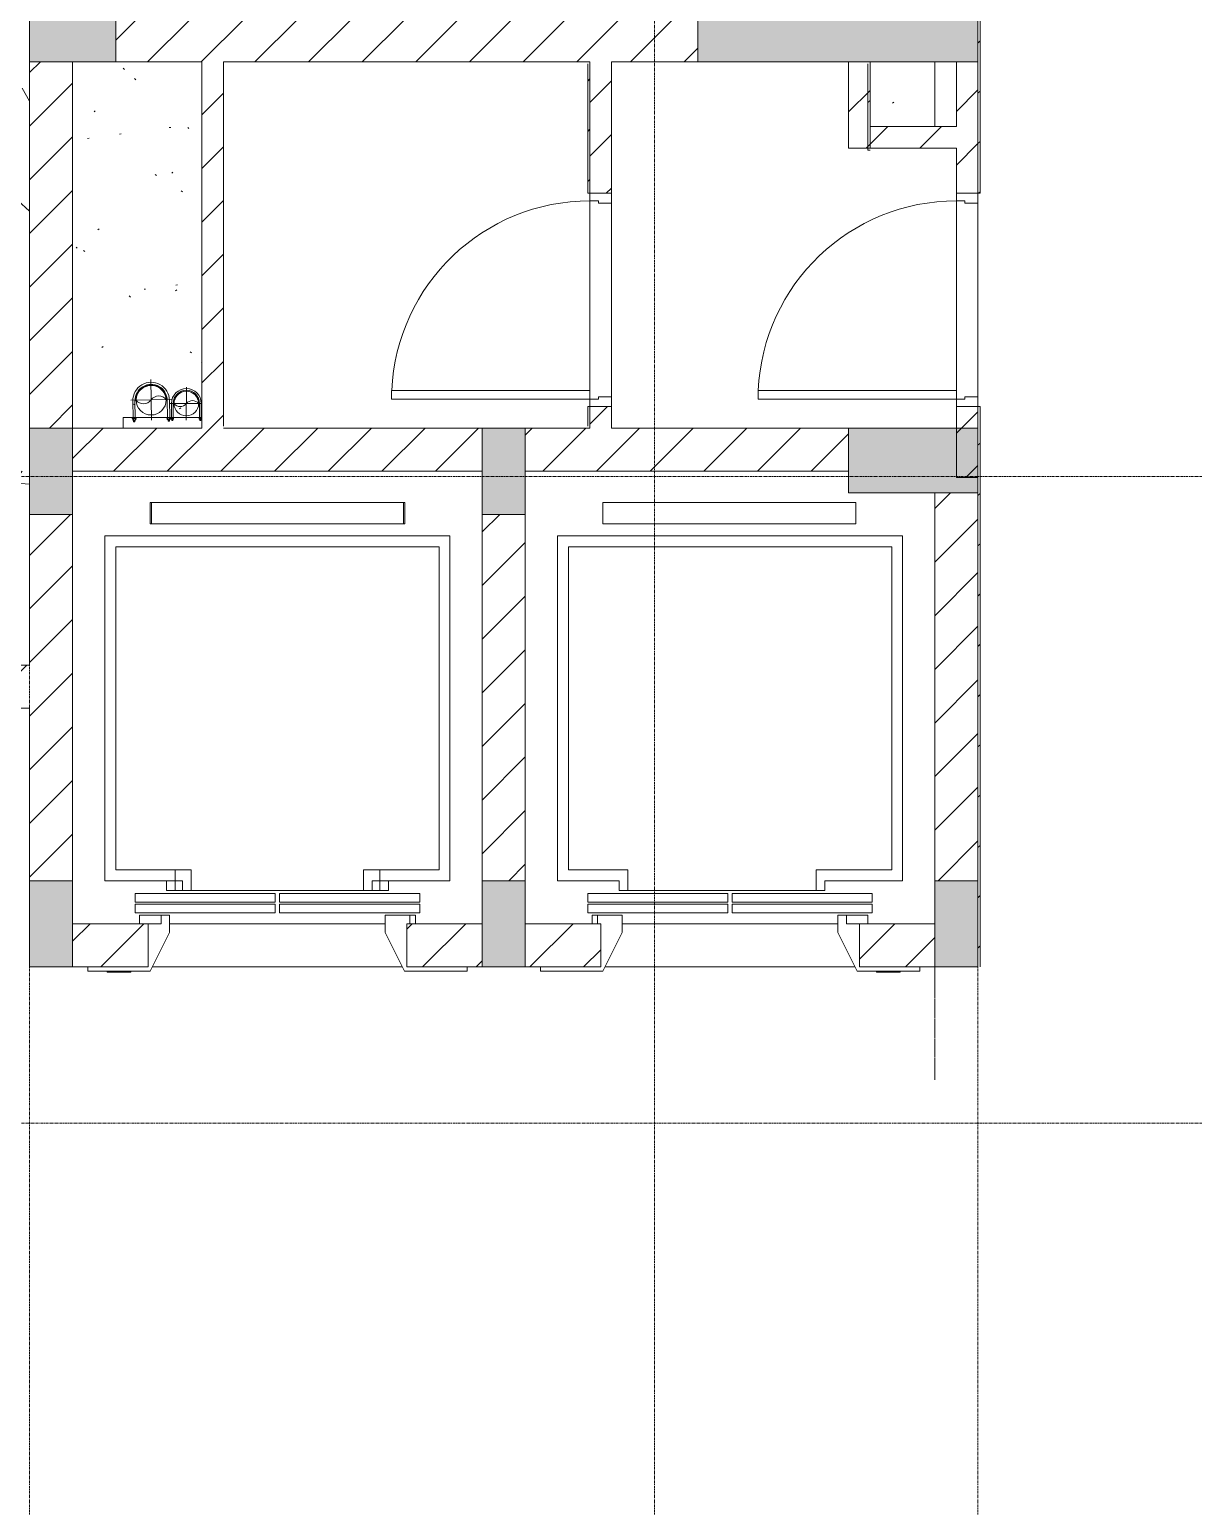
# Model space of a CAD drawing. Header units: millimetres. Extents: x 5357 to 259384, y -16348 to 109893.
# Drawn here: x 112053 to 117453, y 46658 to 53512 of the extents above; entities that cross this region are included whole.
import ezdxf

# ---------------------------------------------------------------- set-up
doc = ezdxf.new("R2010")
doc.units = ezdxf.units.MM
for name, pattern in [('Grid Line', [22.225, 12.7, -3.175, 3.175, -3.175]), ('IMPORT-CENTER _3_', [10.16, 6.35, -1.27, 1.27, -1.27]), ('IMPORT-Overhead', [3.96875, 2.38125, -1.5875])]:
    doc.linetypes.add(name, pattern=pattern)
for name, color, linetype, lineweight in [('0-1', 7, 'Continuous', 5), ('A-AREA-1', 30, 'IMPORT-Overhead', 9), ('A-CLNG-PATT', 13, 'Continuous', 9), ('A-DETL-GENF', 92, 'Continuous', 9), ('A-DOOR', 31, 'Continuous', 9), ('A-DOOR-FRAM', 31, 'Continuous', 9), ('A-FLOR', 192, 'Continuous', 9), ('A-FLOR-1', 53, 'Continuous', 9), ('A-FLOR-PATT', 8, 'Continuous', 9), ('A-WALL', 113, 'Continuous', 9), ('A-WALL-3', 113, 'Continuous', 18), ('A-WALL-PATT', 111, 'Continuous', 9), ('G-IMPT', 8, 'Continuous', 9), ('G-IMPT-2', 8, 'IMPORT-CENTER _3_', 9), ('I-WALL-3', 2, 'Continuous', 18), ('M-EQPM', 50, 'Continuous', 9), ('S-COLS-1', 253, 'Continuous', 5), ('S-COLS-2', 9, 'Continuous', 18), ('S-GRID-1', 1, 'Grid Line', 9)]:
    doc.layers.add(name, color=color, linetype=linetype, lineweight=lineweight)
pattern_1 = [(45, (0, 0), (-124.4508, 124.4508), [])]
pattern_2 = [(45, (0, 0), (-116.67262, 116.67262), [])]

# ---------------------------------------------------------------- blocks, each defined once
blk = doc.blocks.new('NCV_TKTC_KET CAU_rvt-1-TKCS_MB CẢNH QUAN CÂY XANH')
at = {"layer": 'S-COLS-1'}
for points in [[(115506.6, 53361.9), (116452.6, 53361.9), (116452.6, 53711.9), (115152.6, 53711.9), (115152.6, 53361.9)], [(112452.6, 53361.9), (112452.6, 53561.9), (112052.6, 53561.9), (112052.6, 53361.9)], [(112052.6, 51261.9), (112252.6, 51261.9), (112252.6, 51661.9), (112052.6, 51661.9)], [(114352.6, 51261.9), (114352.6, 51661.9), (114152.6, 51661.9), (114152.6, 51261.9), (114296.1, 51261.9)], [(116452.6, 51361.9), (116452.6, 51661.9), (115852.6, 51661.9), (115852.6, 51361.9)], [(112052.6, 49161.9), (112252.6, 49161.9), (112252.6, 49561.9), (112052.6, 49561.9)], [(114352.6, 49161.9), (114352.6, 49561.9), (114152.6, 49561.9), (114152.6, 49161.9), (114296.1, 49161.9)], [(116452.6, 49161.9), (116452.6, 49561.9), (116252.6, 49561.9), (116252.6, 49161.9)]]:
    blk.add_hatch(color=256, dxfattribs=at).paths.add_polyline_path(points)
at = {"layer": 'A-FLOR-1'}
blk.add_line((115952.6, 53061.9), (115952.6, 53361.9), dxfattribs=at)
at = {"layer": 'S-COLS-2'}
for p, q in [((115152.6, 53711.9), (115152.6, 53361.9)), ((116452.6, 53361.9), (116452.6, 53711.9)), ((112052.6, 53561.9), (112052.6, 53361.9)), ((112452.6, 53361.9), (112452.6, 53561.9)), ((112052.6, 53361.9), (112452.6, 53361.9)), ((115152.6, 53361.9), (116452.6, 53361.9)), ((112252.6, 51661.9), (112052.6, 51661.9)), ((112052.6, 51661.9), (112052.6, 51261.9)), ((112252.6, 51261.9), (112252.6, 51661.9)), ((114352.6, 51661.9), (114152.6, 51661.9)), ((114152.6, 51661.9), (114152.6, 51261.9)), ((114352.6, 51261.9), (114352.6, 51661.9)), ((115852.6, 51661.9), (115852.6, 51361.9)), ((116452.6, 51661.9), (115852.6, 51661.9)), ((116452.6, 51361.9), (116452.6, 51661.9)), ((115852.6, 51361.9), (116452.6, 51361.9)), ((112052.6, 51261.9), (112252.6, 51261.9)), ((114152.6, 51261.9), (114352.6, 51261.9)), ((112252.6, 49561.9), (112052.6, 49561.9)), ((112052.6, 49561.9), (112052.6, 49161.9)), ((112252.6, 49161.9), (112252.6, 49561.9)), ((114352.6, 49561.9), (114152.6, 49561.9)), ((114152.6, 49561.9), (114152.6, 49161.9)), ((114352.6, 49161.9), (114352.6, 49561.9)), ((116452.6, 49561.9), (116252.6, 49561.9)), ((116252.6, 49561.9), (116252.6, 49161.9)), ((116452.6, 49161.9), (116452.6, 49561.9)), ((112052.6, 49161.9), (112252.6, 49161.9)), ((114152.6, 49161.9), (114352.6, 49161.9)), ((116252.6, 49161.9), (116452.6, 49161.9))]:
    blk.add_line(p, q, dxfattribs=at)
blk = doc.blocks.new('FD_02 - FD_03 - FD_03-KY THUAT-900x2200mm-801877-TKCS_MB CẢNH QUAN CÂY XANH')
at = {"layer": 'A-DETL-GENF'}
for p, q in [((460, -50), (420, -50)), ((420, -50), (420, -970)), ((460, -970), (460, -50)), ((420, -970), (460, -970))]:
    blk.add_line(p, q, dxfattribs=at)
blk.add_arc((460, -50), 920, 180, 267.50809, dxfattribs=at)
at = {"layer": 'A-DOOR-FRAM'}
for p, q in [((-495, 50), (-450, 50)), ((-495, -50), (-495, 50)), ((-450, 50), (-450, -10)), ((450, 50), (495, 50)), ((450, -10), (450, 50)), ((495, 50), (495, -50)), ((-460, -50), (-495, -50)), ((-450, -10), (-460, -10)), ((-460, -10), (-460, -50)), ((460, -10), (450, -10)), ((460, -50), (460, -10)), ((495, -50), (460, -50))]:
    blk.add_line(p, q, dxfattribs=at)
blk = doc.blocks.new('Thang may HIEN - Dài x Rộng - 2000x2000-2402764-TKCS_MB CẢNH QUAN CÂY XANH')
at = {"layer": 'A-DOOR'}
for p, q in [((-440, -255), (-440, -300)), ((-400, -255), (-440, -255)), ((475, -255), (-400, -255)), ((-400, -350), (-400, -255)), ((475, -255), (515, -255)), ((475, -350), (475, -255)), ((515, -255), (515, -300)), ((-440, -300), (-800, -300)), ((-800, -300), (-800, -1900)), ((800, -300), (515, -300)), ((800, -1900), (800, -300)), ((-400, -350), (-750, -350)), ((-750, -350), (-750, -1850)), ((750, -350), (475, -350)), ((750, -1850), (750, -350)), ((-750, -1850), (750, -1850)), ((-800, -1900), (800, -1900)), ((590.8, -1955.4), (-584.2, -1955.4)), ((-584.2, -1955.4), (-584.2, -2055.4)), ((590.8, -2055.4), (590.8, -1955.4)), ((-584.2, -2055.4), (590.8, -2055.4))]:
    blk.add_line(p, q, dxfattribs=at)
blk = doc.blocks.new('TKTC_XREF_251221_MB TANG 1 - TKTC_XREF_260130_MB TANG 1_dwg_$cc-V330-TKCS_MB CẢNH QUAN CÂY XANH')
at = {"layer": 'G-IMPT'}
blk.add_circle((0, 0), 0.5, dxfattribs=at)
for centre, radius, start, end in [((0, 0), 0.5, 90, 270), ((0.188, 0.25), 0.313, 126.8699, 233.1301), ((-0.188, -0.25), 0.313, 306.8699, 53.1301)]:
    blk.add_arc(centre, radius, start, end, dxfattribs=at)
at = {"layer": 'G-IMPT-2'}
for p, q in [((0, -0.673), (0, 0.638)), ((-0.673, 0), (0.673, 0))]:
    blk.add_line(p, q, dxfattribs=at)
blk = doc.blocks.new('TKTC_XREF_251221_MB TANG 1 - TKTC_XREF_260130_MB TANG 1_dwg_CUM U_DN100-V331-TKCS_MB CẢNH QUAN CÂY XANH')
at = {"layer": 'G-IMPT'}
blk.add_hatch(color=256, dxfattribs=at).paths.add_polyline_path([(0, 61), (15.8, 58.9), (30.5, 52.8), (43.1, 43.1), (52.8, 30.5), (58.9, 15.8), (61, 0), (58.9, -15.8), (52.8, -30.5), (43.1, -43.1), (30.5, -52.8), (15.8, -58.9), (0, -61), (0, -57), (14.8, -55.1), (28.5, -49.4), (40.3, -40.3), (49.4, -28.5), (55.1, -14.8), (57, 0), (55.1, 14.8), (49.4, 28.5), (40.3, 40.3), (28.5, 49.4), (14.8, 55.1), (0, 57)])
for p, q in [((-72.7, 69.3), (-72.7, 60.7)), ((-66.9, 70.8), (-66.9, 72.7)), ((-65, 69), (0, 69)), ((-79.1, 66.6), (-79.1, 63.4)), ((-76.6, 66.6), (-76.6, 63.4)), ((-74.6, 66.6), (-74.6, 63.4)), ((-66.9, 67.9), (-71.7, 67.9)), ((-66.9, 62.1), (-71.7, 62.1)), ((-79.1, -63.4), (-79.1, -66.6)), ((-76.6, -63.4), (-76.6, -66.6)), ((-74.6, -63.4), (-74.6, -66.6)), ((-72.7, -60.7), (-72.7, -69.3)), ((-66.9, -62.1), (-71.7, -62.1)), ((-66.9, -67.9), (-71.7, -67.9)), ((-65, -69), (0, -69))]:
    blk.add_line(p, q, dxfattribs=at)
at = {"layer": 'G-IMPT', "flags": 128}
for points in [[(-71.7, 59.2), (-66.9, 59.2), (-66.9, 70.8), (-71.7, 70.8)], [(-65, 72.7), (-65, 57.3), (-66.9, 57.3), (-66.9, 59.2)], [(-72.7, 67.6), (-78.1, 67.6), (-78.1, 62.4), (-72.7, 62.4)], [(-65, 61), (0, 61), (0, 57)], [(-72.7, -62.4), (-78.1, -62.4), (-78.1, -67.6), (-72.7, -67.6)], [(-71.7, -70.8), (-66.9, -70.8), (-66.9, -59.2), (-71.7, -59.2)], [(-66.9, -59.2), (-66.9, -57.3), (-65, -57.3), (-65, -72.7), (-66.9, -72.7), (-66.9, -70.8)], [(-65, -61), (0, -61), (0, -57)]]:
    blk.add_lwpolyline(points, dxfattribs=at)
at = {"layer": 'G-IMPT'}
for centre, radius, start, end in [((-71.1, 69.3), 1.56, 112.61986, 247.38014), ((0, 0), 69, 270, 90), ((-78.1, 66.6), 0.96, 90, 180), ((-78.1, 63.4), 0.96, 180, 270), ((-67.9, 65), 4.8, 143.1301, 216.8699), ((-71.1, 60.7), 1.56, 112.61986, 247.38014), ((0, 0), 61, 270, 90), ((0, 0), 57, 270, 90), ((-78.1, -63.4), 0.96, 90, 180), ((-78.1, -66.6), 0.96, 180, 270), ((-71.1, -60.7), 1.56, 112.61986, 247.38014), ((-67.9, -65), 4.8, 143.1301, 216.8699), ((-71.1, -69.3), 1.56, 112.61986, 247.38014)]:
    blk.add_arc(centre, radius, start, end, dxfattribs=at)
blk = doc.blocks.new('TKTC_XREF_251221_MB TANG 1 - TKTC_XREF_260130_MB TANG 1_dwg_CUM U_DN100-4202115-TKCS_MB CẢNH QUAN CÂY XANH')
at = {"layer": 'G-IMPT'}
blk.add_hatch(color=256, dxfattribs=at).paths.add_polyline_path([(0, -61), (0, -57), (14.8, -55.1), (28.5, -49.4), (40.3, -40.3), (49.4, -28.5), (55.1, -14.8), (57, 0), (55.1, 14.8), (49.4, 28.5), (40.3, 40.3), (28.5, 49.4), (14.8, 55.1), (0, 57), (0, 61), (15.8, 58.9), (36.8, 48), (43.1, 43.1), (52.8, 30.5), (58.9, 15.8), (61, 0), (58.9, -15.8), (52.8, -30.5), (43.1, -43.1), (30.5, -52.8), (15.8, -58.9)])
for p, q in [((-79.1, 66.6), (-79.1, 63.4)), ((-76.6, 66.6), (-76.6, 63.4)), ((-74.6, 66.6), (-74.6, 63.4)), ((-72.7, 69.3), (-72.7, 60.7)), ((-66.9, 67.9), (-71.7, 67.9)), ((-66.9, 62.1), (-71.7, 62.1)), ((-65, 69), (0, 69)), ((-79.1, -63.4), (-79.1, -66.6)), ((-76.6, -63.4), (-76.6, -66.6)), ((-74.6, -63.4), (-74.6, -66.6)), ((-72.7, -60.7), (-72.7, -69.3)), ((-66.9, -62.1), (-71.7, -62.1)), ((-66.9, -67.9), (-71.7, -67.9)), ((-65, -69), (0, -69))]:
    blk.add_line(p, q, dxfattribs=at)
at = {"layer": 'G-IMPT', "flags": 128}
for points in [[(-72.7, 67.6), (-78.1, 67.6), (-78.1, 62.4), (-72.7, 62.4)], [(-71.7, 59.2), (-66.9, 59.2), (-66.9, 70.8), (-71.7, 70.8)], [(-66.9, 70.8), (-66.9, 72.7), (-65, 72.7), (-65, 57.3), (-66.9, 57.3), (-66.9, 59.2)], [(-65, 61), (0, 61), (0, 57)], [(-72.7, -62.4), (-78.1, -62.4), (-78.1, -67.6), (-72.7, -67.6)], [(-71.7, -70.8), (-66.9, -70.8), (-66.9, -59.2), (-71.7, -59.2)], [(-66.9, -59.2), (-66.9, -57.3), (-65, -57.3), (-65, -72.7), (-66.9, -72.7), (-66.9, -70.8)], [(-65, -61), (0, -61), (0, -57)]]:
    blk.add_lwpolyline(points, dxfattribs=at)
at = {"layer": 'G-IMPT'}
for centre, radius, start, end in [((-78.1, 66.6), 0.96, 90, 180), ((-78.1, 63.4), 0.96, 180, 270), ((-71.1, 69.3), 1.56, 112.6199, 247.3801), ((-67.9, 65), 4.8, 143.1301, 216.8699), ((-71.1, 60.7), 1.56, 112.6199, 247.3801), ((0, 0), 69, 270, 90), ((0, 0), 61, 270, 90), ((0, 0), 57, 270, 90), ((-78.1, -63.4), 0.96, 90, 180), ((-78.1, -66.6), 0.96, 180, 270), ((-71.1, -60.7), 1.56, 112.6199, 247.3801), ((-67.9, -65), 4.8, 143.1301, 216.8699), ((-71.1, -69.3), 1.56, 112.6199, 247.3801)]:
    blk.add_arc(centre, radius, start, end, dxfattribs=at)
blk = doc.blocks.new('TKTC_XREF_251221_MB TANG 1 - TKTC_XREF_260130_MB TANG 1_dwg_$cc-4202118-TKCS_MB CẢNH QUAN CÂY XANH')
at = {"layer": 'G-IMPT'}
blk.add_circle((0, 0), 0.5, dxfattribs=at)
for centre, radius, start, end in [((0, 0), 0.5, 90, 270), ((0.188, 0.25), 0.313, 126.8699, 233.1301), ((-0.188, -0.25), 0.313, 306.8699, 53.1301)]:
    blk.add_arc(centre, radius, start, end, dxfattribs=at)
at = {"layer": 'G-IMPT-2'}
for p, q in [((0, -0.673), (0, 0.673)), ((-0.673, 0), (0.673, 0))]:
    blk.add_line(p, q, dxfattribs=at)
blk = doc.blocks.new('TKTC_XREF_251221_MB TANG 1 - TKTC_XREF_260130_MB TANG 1_dwg-4202109-TKCS_MB CẢNH QUAN CÂY XANH')
at = {"layer": 'G-IMPT'}
for p, q in [((-91099.1, -348034.7), (-91099.1, -350774.7)), ((-90299, -349634.7), (-90664.7, -349634.7)), ((-90664.7, -349635), (-90664.7, -349684.7))]:
    blk.add_line(p, q, dxfattribs=at)
at = {"layer": 'G-IMPT', "flags": 128}
blk.add_lwpolyline([(-90299, -349634.7), (-90664.7, -349634.7), (-90664.7, -349684.7)], dxfattribs=at)
for name, p, xscale, yscale, zscale, rotation in [('TKTC_XREF_251221_MB TANG 1 - TKTC_XREF_260130_MB TANG 1_dwg_$cc-4202118-TKCS_MB CẢNH QUAN CÂY XANH', (-90535.1, -349553.4), 140.0000000000797, 140.0000000000797, 140.0000000000797, 271.0087957877644), ('TKTC_XREF_251221_MB TANG 1 - TKTC_XREF_260130_MB TANG 1_dwg_$cc-V330-TKCS_MB CẢNH QUAN CÂY XANH', (-90371.7, -349570.6), 114.0000000000649, 114.0000000000649, 114.0000000000649, 269.9277821117898)]:
    blk.add_blockref(name, p, dxfattribs=dict(xscale=xscale, yscale=yscale, zscale=zscale, rotation=rotation))
at = {"extrusion": (0, 0, -1), "xscale": 1.228070175438593, "yscale": 1.228070175438593, "zscale": -1.228070175438593, "rotation": 88.99120421064113}
blk.add_blockref('TKTC_XREF_251221_MB TANG 1 - TKTC_XREF_260130_MB TANG 1_dwg_CUM U_DN100-4202115-TKCS_MB CẢNH QUAN CÂY XANH', (90535, -349556.3), dxfattribs=at)
at = {"extrusion": (0, 0, -1), "zscale": -1, "rotation": 90.072217886616}
blk.add_blockref('TKTC_XREF_251221_MB TANG 1 - TKTC_XREF_260130_MB TANG 1_dwg_CUM U_DN100-V331-TKCS_MB CẢNH QUAN CÂY XANH', (90371.6, -349569.7), dxfattribs=at)
blk = doc.blocks.new('TKTC_XREF_251221_MB TANG 1 - TKTC_XREF_251221_MB TANG 1-2038492-TKCS_MB CẢNH QUAN CÂY XANH')
blk.add_blockref('TKTC_XREF_251221_MB TANG 1 - TKTC_XREF_260130_MB TANG 1_dwg-4202109-TKCS_MB CẢNH QUAN CÂY XANH', (169499.1, 384109.7))
blk = doc.blocks.new('Thang may HIEN - Dài x Rộng - 2000x2000-V422-TKCS_MB CẢNH QUAN CÂY XANH')
at = {"layer": 'A-DOOR'}
for p, q in [((-590, 120), (-880, 120)), ((-880, 120), (-880, 100)), ((-880, 100), (-600, 100)), ((-680, 124), (-790, 124)), ((-790, 124), (-790, 120)), ((-680, 120), (-680, 124)), ((-600, 100), (-600, -100)), ((-500, -60), (-590, 120)), ((590, 120), (500, -60)), ((880, 120), (590, 120)), ((600, -100), (600, 100)), ((600, 100), (880, 100)), ((880, 100), (880, 120)), ((-500, -140), (-500, -60)), ((500, -60), (500, -140)), ((-600, -100), (-640, -100)), ((-640, -100), (-640, -140)), ((-600, -100), (-540, -100)), ((-540, -100), (-540, -140)), ((615, -100), (600, -100)), ((615, -140), (615, -100)), ((640, -100), (615, -100)), ((640, -140), (640, -100)), ((-660, -190.4), (-660, -150.4)), ((-660, -150.4), (-10, -150.4)), ((-10, -150.4), (-660, -150.4)), ((-660, -150.4), (-660, -190.4)), ((-10, -190.4), (-660, -190.4)), ((-660, -190.4), (-10, -190.4)), ((-10, -200.4), (-660, -200.4)), ((-660, -200.4), (-660, -240.4)), ((-10, -200.4), (-660, -200.4)), ((-660, -200.4), (-660, -240.4)), ((-640, -140), (-540, -140)), ((-540, -140), (-500, -140)), ((-10, -150.4), (-10, -190.4)), ((-10, -190.4), (-10, -150.4)), ((-10, -240.4), (-10, -200.4)), ((-10, -240.4), (-10, -200.4)), ((660, -150.4), (10, -150.4)), ((10, -150.4), (10, -190.4)), ((10, -150.4), (10, -190.4)), ((660, -150.4), (10, -150.4)), ((10, -190.4), (660, -190.4)), ((10, -190.4), (660, -190.4)), ((10, -200.4), (10, -240.4)), ((660, -200.4), (10, -200.4)), ((10, -200.4), (10, -240.4)), ((660, -200.4), (10, -200.4)), ((500, -140), (615, -140)), ((615, -140), (640, -140)), ((660, -190.4), (660, -150.4)), ((660, -190.4), (660, -150.4)), ((660, -240.4), (660, -200.4)), ((660, -240.4), (660, -200.4)), ((-660, -240.4), (-10, -240.4)), ((-660, -240.4), (-10, -240.4)), ((-440, -255), (-440, -300)), ((-400, -255), (-440, -255)), ((475, -255), (-400, -255)), ((-400, -350), (-400, -255)), ((10, -240.4), (660, -240.4)), ((10, -240.4), (660, -240.4)), ((475, -255), (515, -255)), ((475, -350), (475, -255)), ((515, -255), (515, -300)), ((-440, -300), (-800, -300)), ((-800, -300), (-800, -1900)), ((800, -300), (515, -300)), ((800, -1900), (800, -300)), ((-400, -350), (-750, -350)), ((-750, -350), (-750, -1850)), ((750, -350), (475, -350)), ((750, -1850), (750, -350)), ((-750, -1850), (750, -1850)), ((-800, -1900), (800, -1900)), ((590.8, -1955.4), (-584.2, -1955.4)), ((-584.2, -1955.4), (-584.2, -2055.4)), ((590.8, -2055.4), (590.8, -1955.4)), ((-584.2, -2055.4), (590.8, -2055.4))]:
    blk.add_line(p, q, dxfattribs=at)
blk = doc.blocks.new('Thang may HIEN - Dài x Rộng - 2000x2000-2402870-TKCS_MB CẢNH QUAN CÂY XANH')
at = {"layer": 'A-DOOR'}
for p, q in [((-584.2, 1955.4), (-584.2, 2055.4)), ((-584.2, 2055.4), (590.8, 2055.4)), ((590.8, 2055.4), (590.8, 1955.4)), ((590.8, 1955.4), (-584.2, 1955.4)), ((-800, 300), (-800, 1900)), ((-800, 1900), (800, 1900)), ((800, 1900), (800, 300)), ((-750, 350), (-750, 1850)), ((-750, 1850), (750, 1850)), ((750, 1850), (750, 350)), ((-400, 350), (-750, 350)), ((-400, 350), (-400, 255)), ((475, 350), (475, 255)), ((750, 350), (475, 350)), ((-440, 300), (-800, 300)), ((-440, 255), (-440, 300)), ((515, 255), (515, 300)), ((800, 300), (515, 300)), ((-660, 200.4), (-660, 240.4)), ((-660, 240.4), (-10, 240.4)), ((-660, 240.4), (-10, 240.4)), ((-660, 200.4), (-660, 240.4)), ((-400, 255), (-440, 255)), ((475, 255), (-400, 255)), ((-10, 240.4), (-10, 200.4)), ((-10, 240.4), (-10, 200.4)), ((10, 200.4), (10, 240.4)), ((10, 240.4), (660, 240.4)), ((10, 240.4), (660, 240.4)), ((10, 200.4), (10, 240.4)), ((475, 255), (515, 255)), ((660, 240.4), (660, 200.4)), ((660, 240.4), (660, 200.4)), ((-10, 200.4), (-660, 200.4)), ((-10, 200.4), (-660, 200.4)), ((-10, 190.4), (-660, 190.4)), ((-660, 190.4), (-660, 150.4)), ((-660, 190.4), (-10, 190.4)), ((-660, 150.4), (-660, 190.4)), ((-660, 150.4), (-10, 150.4)), ((-10, 150.4), (-660, 150.4)), ((-640, 140), (-540, 140)), ((-640, 100), (-640, 140)), ((-540, 140), (-500, 140)), ((-540, 100), (-540, 140)), ((-500, 140), (-500, 60)), ((-10, 150.4), (-10, 190.4)), ((-10, 190.4), (-10, 150.4)), ((660, 200.4), (10, 200.4)), ((660, 200.4), (10, 200.4)), ((10, 150.4), (10, 190.4)), ((10, 190.4), (660, 190.4)), ((10, 190.4), (660, 190.4)), ((10, 150.4), (10, 190.4)), ((660, 150.4), (10, 150.4)), ((660, 150.4), (10, 150.4)), ((500, 140), (615, 140)), ((500, 60), (500, 140)), ((615, 140), (615, 100)), ((615, 140), (640, 140)), ((640, 140), (640, 100)), ((660, 190.4), (660, 150.4)), ((660, 190.4), (660, 150.4)), ((-600, 100), (-640, 100)), ((-600, 100), (-540, 100)), ((-600, -100), (-600, 100)), ((600, 100), (600, -100)), ((615, 100), (600, 100)), ((640, 100), (615, 100)), ((-500, 60), (-590, -120)), ((590, -120), (500, 60)), ((-880, -120), (-880, -100)), ((-880, -100), (-600, -100)), ((-590, -120), (-880, -120)), ((-790, -124), (-790, -120)), ((-680, -124), (-790, -124)), ((-680, -120), (-680, -124)), ((880, -120), (590, -120)), ((600, -100), (880, -100)), ((880, -100), (880, -120))]:
    blk.add_line(p, q, dxfattribs=at)

msp = doc.modelspace()

# ---------------------------------------------------------------- hatches: boundary and pattern name
at = {"layer": 'A-CLNG-PATT'}
h = msp.add_hatch(dxfattribs=at)
h.set_pattern_fill('FP_16', color=256, style=0, pattern_type=2)
h.set_pattern_definition([(37.5, (0, 0), (-17.8824, 546.968), [7.376, -424.107, 7.376, -475.204, -461.289]), (37.5, (0, 0), (-17.8824, 546.968), [-914.063, 7.376, -453.913]), (7.5, (0, 0), (502.3874, 801.1234), [7.376, -225.398, 7.376, -381.526, -149.032]), (7.5, (0, 0), (502.3874, 801.1234), [-621.676, 7.376, -141.656]), (327.5, (-349.16, 0), (884.0133, 1.6066), [7.376, -134.559, 7.376, -503.591, -667.095]), (327.5, (-349.16, 0), (884.0133, 1.6066), [-652.902, 7.376, -659.719]), (317.5, (-349.16, 0), (853.3503, 249.1463), [7.376, -63.591, 7.376, -327.591, -383.225]), (317.5, (-349.16, 0), (853.3503, 249.1463), [-405.935, 7.376, -375.849])])
h.paths.add_polyline_path([(112252.6, 51661.9), (112852.6, 51661.9), (112852.6, 53361.9), (112252.6, 53361.9), (112252.6, 51704.7)])
h.paths.add_polyline_path([(110552.6, 51811.9), (110552.6, 51861.9), (110302.6, 51861.9), (110302.6, 51811.9), (110321.9, 51811.9)])
h.paths.add_polyline_path([(116005.3, 53061.9), (116252.6, 53062.4), (116252.6, 53361.9), (115952.6, 53361.9), (115952.6, 53061.9)])
h.paths.add_polyline_path([(112052.6, 53311.9), (112052.6, 53311.9), (112052.6, 53361.9)])
at = {"layer": 'A-FLOR-PATT'}
h = msp.add_hatch(dxfattribs=at)
h.set_pattern_fill('FP_7', color=256, style=0, pattern_type=2)
h.set_pattern_definition([(0, (0, 0), (1788.16, 447.04), [73.762, -1267.358, 73.762, -1267.358, -7152.64]), (0, (0, 0), (1788.16, 447.04), [-2682.24, 73.762, -2608.478, 73.762, -1267.358, -3129.28]), (0, (0, 0), (1788.16, 447.04), [-6705.6, 73.762, -820.318, 73.762, -2161.438]), (120, (670.56, 223.5), (-1281.228, 1325.072), [73.762, -1267.358, 73.762, -8419.998]), (120, (670.56, 223.5), (-1281.228, 1325.072), [-1414.882, -1267.358, 73.762, -2608.478, -4470.4]), (120, (670.56, 223.5), (-1281.228, 1325.072), [-5364.48, 73.762, -1267.358, 73.762, -3055.518]), (120, (670.56, 223.5), (-1281.228, 1325.072), [-6779.362, -820.318, 73.762, -2161.438]), (240, (894.1, 1117.6), (-506.932, -1772.112), [73.762, -1267.358, 73.762, -8419.998]), (240, (894.1, 1117.6), (-506.932, -1772.112), [-1414.882, -1267.358, 73.762, -2608.478, -4470.4]), (240, (894.1, 1117.6), (-506.932, -1772.112), [-5364.48, 73.762, -1267.358, 73.762, -3055.518]), (240, (894.1, 1117.6), (-506.932, -1772.112), [-6779.362, -820.318, 73.762, -2161.438])])
h.paths.add_polyline_path([(111152.6, 50571.9), (112052.6, 50571.9), (112052.6, 53311.9), (112042.6, 53311.9), (112041.1, 53301.9), (110552.6, 53301.9), (110552.6, 52021.9), (110562.6, 52020.6), (110562.6, 51856.9), (110552.6, 51856.9), (110552.6, 51661.9), (112052.6, 51661.9), (112052.6, 51461.9), (110552.6, 51461.9), (110552.6, 50571.9)])
h = msp.add_hatch(dxfattribs=at)
h.set_pattern_fill('FP_47', color=256, style=0, pattern_type=2)
h.set_pattern_definition([(50, (0, 0), (1603.22, -140.263), [167.64, -1844.04]), (355, (0, 0), (-310.137, 1681.3), [134.112, -1475.232]), (100.451, (133.6, -11.7), (1293.095, 1541.026), [142.472, -1567.193]), (46.184, (0, 447), (2385.496, -369.976), [251.46, -2766.06]), (96.636, (198.8, 416.2), (2089.143, 2177.363), [213.71, -2350.79]), (351.184, (0, 447), (2089.165, 2177.343), [201.17, -2212.85]), (21, (223.5, 335.3), (1334.207, -899.933), [167.64, -1844.04]), (326, (223.5, 335.3), (543.858, 1620.856), [134.112, -1475.232]), (71.451, (334.7, 260.3), (1878.07, 720.907), [142.472, -1567.193]), (37.5, (0, 0), (27.1796, 744.0845), [73.762, -1383.589, 73.762, -1423.822, -1480.82]), (37.5, (0, 0), (27.1796, 744.0845), [-2954.934, 73.762, -1407.058]), (7.5, (0, 0), (588.013, 881.589), [73.762, -780.085, 73.762, -1350.061, -564.388]), (7.5, (0, 0), (588.013, 881.589), [-2277.669, 73.762, -490.626]), (327.5, (-498.45, 0), (1193.1998, -50.414), [73.762, -485.038, 73.762, -1669.694, -2313.432]), (327.5, (-498.45, 0), (1193.1998, -50.414), [-2302.256, 73.762, -2239.67]), (317.5, (-722, 0), (1303.538, 223.755), [73.762, -652.678, 73.762, -1084.072, -1642.872]), (317.5, (-722, 0), (1303.538, 223.755), [-1884.274, 73.762, -1569.11])])
h.paths.add_polyline_path([(111152.6, 50571.9), (112052.6, 50571.9), (112052.6, 53311.9), (112042.6, 53311.9), (112041.1, 53301.9), (110552.6, 53301.9), (110552.6, 52021.9), (110562.6, 52020.6), (110562.6, 51856.9), (110552.6, 51856.9), (110552.6, 51661.9), (112052.6, 51661.9), (112052.6, 51461.9), (110552.6, 51461.9), (110552.6, 50571.9)])
at = {"layer": 'A-WALL-PATT'}
h = msp.add_hatch(dxfattribs=at)
h.set_pattern_fill('FP_41', color=256, style=0, pattern_type=2)
h.set_pattern_definition(pattern_2)
h.paths.add_polyline_path([(116462.6, 49161.9), (116462.6, 51761.9), (116452.6, 51761.9), (116452.6, 49161.9)])
h.paths.add_polyline_path([(116452.6, 52751.9), (116462.6, 52751.9), (116462.6, 53861.9), (116452.6, 53861.9), (116452.6, 53361.9)])
h.paths.add_polyline_path([(116452.6, 54951.9), (116462.6, 54951.9), (116462.6, 62061.9), (116452.6, 62061.9), (116452.6, 56635.3)])
h.paths.add_polyline_path([(116452.6, 63151.9), (116462.6, 63151.9), (116462.6, 70111.9), (116452.6, 70111.9), (116452.6, 64525.9)])
h = msp.add_hatch(dxfattribs=at)
h.set_pattern_fill('FP_1', color=256, style=0, pattern_type=2)
h.set_pattern_definition(pattern_1)
h.paths.add_polyline_path([(115152.6, 53361.9), (115152.6, 53561.9), (112452.6, 53561.9), (112452.6, 53361.9), (114752.6, 53361.9)])
h = msp.add_hatch(dxfattribs=at)
h.set_pattern_fill('FP_1', color=256, style=0, pattern_type=2)
h.set_pattern_definition(pattern_1)
h.paths.add_polyline_path([(112052.6, 51661.9), (112252.6, 51661.9), (112252.6, 53361.9), (112052.6, 53361.9), (112052.6, 51704.7)])
h = msp.add_hatch(dxfattribs=at)
h.set_pattern_fill('FP_1', color=256, style=0, pattern_type=2)
h.set_pattern_definition(pattern_1)
h.paths.add_polyline_path([(112852.6, 51661.9), (112952.6, 51661.9), (112952.6, 53361.9), (112852.6, 53361.9), (112852.6, 51704.7)])
h = msp.add_hatch(dxfattribs=at)
h.set_pattern_fill('FP_41', color=256, style=0, pattern_type=2)
h.set_pattern_definition(pattern_2)
h.paths.add_polyline_path([(114652.6, 51661.9), (114652.6, 51761.9), (114642.6, 51761.9), (114642.6, 51661.9)])
h.paths.add_polyline_path([(114642.6, 52751.9), (114652.6, 52751.9), (114652.6, 53352.3), (114642.6, 53352.3), (114642.6, 52760.7)])
h = msp.add_hatch(dxfattribs=at)
h.set_pattern_fill('FP_1', color=256, style=0, pattern_type=2)
h.set_pattern_definition(pattern_1)
h.paths.add_polyline_path([(114652.6, 51661.9), (114752.6, 51661.9), (114752.6, 51761.9), (114652.6, 51761.9)])
h.paths.add_polyline_path([(114692.6, 52751.9), (114752.6, 52751.9), (114752.6, 53361.9), (114652.6, 53361.9), (114652.6, 52751.9)])
h = msp.add_hatch(dxfattribs=at)
h.set_pattern_fill('FP_1', color=256, style=0, pattern_type=2)
h.set_pattern_definition(pattern_1)
h.paths.add_polyline_path([(115952.5, 52961.9), (115952.5, 53361.9), (115852.5, 53361.9), (115852.5, 52961.9)])
h = msp.add_hatch(dxfattribs=at)
h.set_pattern_fill('FP_41', color=256, style=0, pattern_type=2)
h.set_pattern_definition(pattern_2)
h.paths.add_polyline_path([(115952.5, 52951.9), (115952.5, 53352.3), (115942.5, 53352.3), (115942.5, 52951.9)])
h = msp.add_hatch(dxfattribs=at)
h.set_pattern_fill('FP_1', color=256, style=0, pattern_type=2)
h.set_pattern_definition(pattern_1)
h.paths.add_polyline_path([(116352.6, 51433.7), (116452.6, 51433.7), (116452.6, 51761.9), (116352.6, 51761.9), (116352.6, 51661.9)])
h.paths.add_polyline_path([(116452.6, 52751.9), (116452.6, 53361.9), (116352.6, 53361.9), (116352.6, 52751.9), (116392.6, 52751.9)])
h = msp.add_hatch(dxfattribs=at)
h.set_pattern_fill('FP_1', color=256, style=0, pattern_type=2)
h.set_pattern_definition(pattern_1)
h.paths.add_polyline_path([(115952.5, 52961.9), (116352.6, 52961.9), (116352.6, 53061.9), (115952.5, 53061.9)])
h = msp.add_hatch(dxfattribs=at)
h.set_pattern_fill('FP_1', color=256, style=0, pattern_type=2)
h.set_pattern_definition(pattern_1)
h.paths.add_polyline_path([(113085.7, 51461.9), (114152.6, 51461.9), (114152.6, 51661.9), (112252.6, 51661.9), (112252.6, 51461.9)])
h = msp.add_hatch(dxfattribs=at)
h.set_pattern_fill('FP_1', color=256, style=0, pattern_type=2)
h.set_pattern_definition(pattern_1)
h.paths.add_polyline_path([(115506.6, 51461.9), (115852.6, 51461.9), (115852.6, 51661.9), (114352.6, 51661.9), (114352.6, 51461.9)])
h = msp.add_hatch(dxfattribs=at)
h.set_pattern_fill('FP_1', color=256, style=0, pattern_type=2)
h.set_pattern_definition(pattern_1)
h.paths.add_polyline_path([(116252.6, 49561.9), (116452.6, 49561.9), (116452.6, 51361.9), (116252.6, 51361.9), (116252.6, 50718.4)])
h = msp.add_hatch(dxfattribs=at)
h.set_pattern_fill('FP_1', color=256, style=0, pattern_type=2)
h.set_pattern_definition(pattern_1)
h.paths.add_polyline_path([(112252.6, 49561.9), (112252.6, 51261.9), (112052.6, 51261.9), (112052.6, 49561.9)])
h = msp.add_hatch(dxfattribs=at)
h.set_pattern_fill('FP_1', color=256, style=0, pattern_type=2)
h.set_pattern_definition(pattern_1)
h.paths.add_polyline_path([(114152.6, 49561.9), (114352.6, 49561.9), (114352.6, 51261.9), (114152.6, 51261.9), (114152.6, 50718.4)])
h = msp.add_hatch(dxfattribs=at)
h.set_pattern_fill('FP_1', color=256, style=0, pattern_type=2)
h.set_pattern_definition(pattern_1)
h.paths.add_polyline_path([(109452.6, 50361.9), (112052.6, 50361.9), (112052.6, 50561.9), (109452.6, 50561.9)])
h = msp.add_hatch(dxfattribs=at)
h.set_pattern_fill('FP_41', color=256, style=0, pattern_type=2)
h.set_pattern_definition(pattern_2)
h.paths.add_polyline_path([(112052.6, 50351.9), (112052.6, 50361.9), (109462.6, 50361.9), (109462.6, 50351.9), (112042.6, 50351.9)])
h = msp.add_hatch(dxfattribs=at)
h.set_pattern_fill('FP_1', color=256, style=0, pattern_type=2)
h.set_pattern_definition(pattern_1)
h.paths.add_polyline_path([(114082.6, 49161.9), (114152.6, 49161.9), (114152.6, 49361.9), (113802.6, 49361.9), (113802.6, 49161.9)])
h.paths.add_polyline_path([(112602.6, 49161.9), (112602.6, 49361.9), (112252.6, 49361.9), (112252.6, 49161.9), (112322.6, 49161.9)])
h = msp.add_hatch(dxfattribs=at)
h.set_pattern_fill('FP_1', color=256, style=0, pattern_type=2)
h.set_pattern_definition(pattern_1)
h.paths.add_polyline_path([(115902.6, 49161.9), (116252.6, 49161.9), (116252.6, 49361.9), (115902.6, 49361.9), (115902.6, 49321.9)])
h.paths.add_polyline_path([(114702.6, 49161.9), (114702.6, 49361.9), (114352.6, 49361.9), (114352.6, 49161.9), (114422.6, 49161.9)])

# ---------------------------------------------------------------- linework, layer by layer
at = {"layer": 'A-AREA-1'}
for p, q in [((116252.6, 49561.9), (116252.6, 50737.4)), ((116252.6, 48637.4), (116252.6, 49161.9))]:
    msp.add_line(p, q, dxfattribs=at)
at = {"layer": 'A-FLOR'}
for p, q in [((112852.6, 53362), (112852.6, 51661.9)), ((116252.6, 53361.9), (116252.6, 53061.9))]:
    msp.add_line(p, q, dxfattribs=at)
at = {"layer": 'A-WALL'}
for p, q in [((112952.6, 51671.9), (112952.6, 53352.3)), ((114652.6, 53352.3), (114652.6, 52751.9)), ((114752.6, 52751.9), (114752.6, 53352.3)), ((116452.6, 52751.9), (116452.6, 53361.9)), ((116352.6, 52951.9), (116352.6, 52751.9)), ((114652.6, 51796.9), (114652.6, 52716.9)), ((116352.6, 51796.9), (116352.6, 52716.9)), ((114752.6, 52706.9), (114752.6, 51806.9)), ((116452.6, 52706.9), (116452.6, 51806.9)), ((114652.6, 51761.9), (114652.6, 51661.9)), ((114752.6, 51671.9), (114752.6, 51761.9)), ((116352.6, 51761.9), (116352.6, 51661.9)), ((116452.6, 51433.7), (116452.6, 51761.9)), ((114152.6, 51661.9), (112952.6, 51661.9)), ((109462.6, 50361.9), (112052.6, 50361.9)), ((112052.6, 50361.9), (112052.6, 49561.9)), ((112702.6, 49361.9), (113702.6, 49361.9)), ((114802.6, 49361.9), (115802.6, 49361.9)), ((112252.6, 49161.9), (112322.6, 49161.9)), ((113782.6, 49161.9), (112622.6, 49161.9)), ((114082.6, 49161.9), (114152.6, 49161.9)), ((114352.6, 49161.9), (114422.6, 49161.9)), ((115882.6, 49161.9), (114722.6, 49161.9)), ((116182.6, 49161.9), (116252.6, 49161.9))]:
    msp.add_line(p, q, dxfattribs=at)
at = {"layer": 'A-WALL-3'}
for p, q in [((112452.6, 53561.9), (112452.6, 53361.9)), ((115152.6, 53361.9), (115152.6, 53561.9)), ((112252.6, 53361.9), (112052.6, 53361.9)), ((112052.6, 53361.9), (112052.6, 51661.9)), ((112252.6, 51461.9), (112252.6, 53361.9)), ((112452.6, 53361.9), (112852.6, 53361.9)), ((112852.6, 53361.9), (112852.6, 51661.9)), ((112952.6, 53361.9), (114652.6, 53361.9)), ((112952.6, 53352.3), (112952.6, 53361.9)), ((114652.6, 53361.9), (114652.6, 53352.3)), ((114752.6, 53361.9), (115152.6, 53361.9)), ((114752.6, 53352.3), (114752.6, 53361.9)), ((115852.5, 53361.9), (115852.5, 52961.9)), ((115952.5, 53361.9), (115852.5, 53361.9)), ((115952.5, 53352.3), (115952.5, 53361.9)), ((116352.6, 53361.9), (116352.6, 53061.9)), ((116452.6, 53361.9), (116352.6, 53361.9)), ((116352.6, 53061.9), (115952.5, 53061.9)), ((115852.5, 52961.9), (116352.6, 52961.9)), ((116352.6, 52961.9), (116352.6, 52951.9)), ((112852.6, 51661.9), (112052.6, 51661.9)), ((114152.6, 51461.9), (114152.6, 51661.9)), ((114642.6, 51661.9), (114352.6, 51661.9)), ((114352.6, 51661.9), (114352.6, 51461.9)), ((114752.6, 51661.9), (114752.6, 51671.9)), ((115852.6, 51661.9), (114752.6, 51661.9)), ((115852.6, 51461.9), (115852.6, 51661.9)), ((116352.6, 51661.9), (116352.6, 51433.7)), ((112252.6, 51461.9), (114152.6, 51461.9)), ((114352.6, 51461.9), (115852.6, 51461.9)), ((116352.6, 51433.7), (116452.6, 51433.7)), ((116252.6, 51361.9), (116252.6, 49561.9)), ((116452.6, 51361.9), (116252.6, 51361.9)), ((112252.6, 51261.9), (112052.6, 51261.9)), ((112052.6, 50561.9), (112052.6, 51261.9)), ((112252.6, 49561.9), (112252.6, 51261.9)), ((114152.6, 51261.9), (114152.6, 49561.9)), ((114352.6, 51261.9), (114152.6, 51261.9)), ((114352.6, 49561.9), (114352.6, 51261.9)), ((109252.6, 50561.9), (112052.6, 50561.9)), ((112052.6, 49561.9), (112252.6, 49561.9)), ((114152.6, 49561.9), (114352.6, 49561.9)), ((116252.6, 49561.9), (116452.6, 49561.9)), ((112562.6, 49361.9), (112252.6, 49361.9)), ((112252.6, 49361.9), (112252.6, 49161.9)), ((114152.6, 49361.9), (113842.6, 49361.9)), ((114152.6, 49161.9), (114152.6, 49361.9)), ((114662.6, 49361.9), (114352.6, 49361.9)), ((114352.6, 49361.9), (114352.6, 49161.9)), ((116252.6, 49361.9), (115942.6, 49361.9)), ((116252.6, 49161.9), (116252.6, 49361.9))]:
    msp.add_line(p, q, dxfattribs=at)
at = {"layer": 'I-WALL-3'}
for p, q in [((116462.6, 52751.9), (116462.6, 53861.9)), ((116452.6, 53711.9), (116452.6, 53361.9)), ((114642.6, 53352.3), (114642.6, 52751.9)), ((115942.5, 53352.3), (115942.5, 52951.9)), ((115952.5, 52961.9), (115952.5, 53352.3)), ((115942.5, 52951.9), (115952.5, 52951.9)), ((114642.6, 52751.9), (114652.6, 52751.9)), ((116452.6, 52751.9), (116462.6, 52751.9)), ((114642.6, 51761.9), (114642.6, 51671.9)), ((114652.6, 51761.9), (114642.6, 51761.9)), ((116462.6, 51761.9), (116452.6, 51761.9)), ((116462.6, 49161.9), (116462.6, 51761.9)), ((114642.6, 51661.9), (114652.6, 51661.9)), ((116452.6, 51433.7), (116452.6, 49161.9))]:
    msp.add_line(p, q, dxfattribs=at)
at = {"layer": 'S-GRID-1'}
for p, q in [((112052.6, 20960.6), (112052.6, 80482.7)), ((114952.6, 20960.6), (114952.6, 80482.7)), ((116452.6, 20960.6), (116452.6, 80482.7)), ((130319.3, 51436.9), (29351.8, 51436.9)), ((130319.3, 48436.9), (29351.8, 48436.9))]:
    msp.add_line(p, q, dxfattribs=at)

# ---------------------------------------------------------------- block references
at = {"layer": '0-1'}
msp.add_blockref('NCV_TKTC_KET CAU_rvt-1-TKCS_MB CẢNH QUAN CÂY XANH', (0, 0), dxfattribs=at)
at = {"layer": 'A-DOOR'}
for name, p, rotation in [('FD_02 - FD_03 - FD_03-KY THUAT-900x2200mm-801877-TKCS_MB CẢNH QUAN CÂY XANH', (114702.6, 52256.9), 270), ('FD_02 - FD_03 - FD_03-KY THUAT-900x2200mm-801877-TKCS_MB CẢNH QUAN CÂY XANH', (116402.6, 52256.9), 270), ('Thang may HIEN - Dài x Rộng - 2000x2000-2402764-TKCS_MB CẢNH QUAN CÂY XANH', (113202.6, 49261.9), 180), ('Thang may HIEN - Dài x Rộng - 2000x2000-V422-TKCS_MB CẢNH QUAN CÂY XANH', (115302.6, 49261.9), 180)]:
    msp.add_blockref(name, p, dxfattribs=dict(at, rotation=rotation))
msp.add_blockref('Thang may HIEN - Dài x Rộng - 2000x2000-2402870-TKCS_MB CẢNH QUAN CÂY XANH', (113202.6, 49261.9), dxfattribs=at)
at = {"layer": 'M-EQPM'}
msp.add_blockref('TKTC_XREF_251221_MB TANG 1 - TKTC_XREF_251221_MB TANG 1-2038492-TKCS_MB CẢNH QUAN CÂY XANH', (33652.6, 17236.9), dxfattribs=at)

doc.saveas('drawing.dxf')
